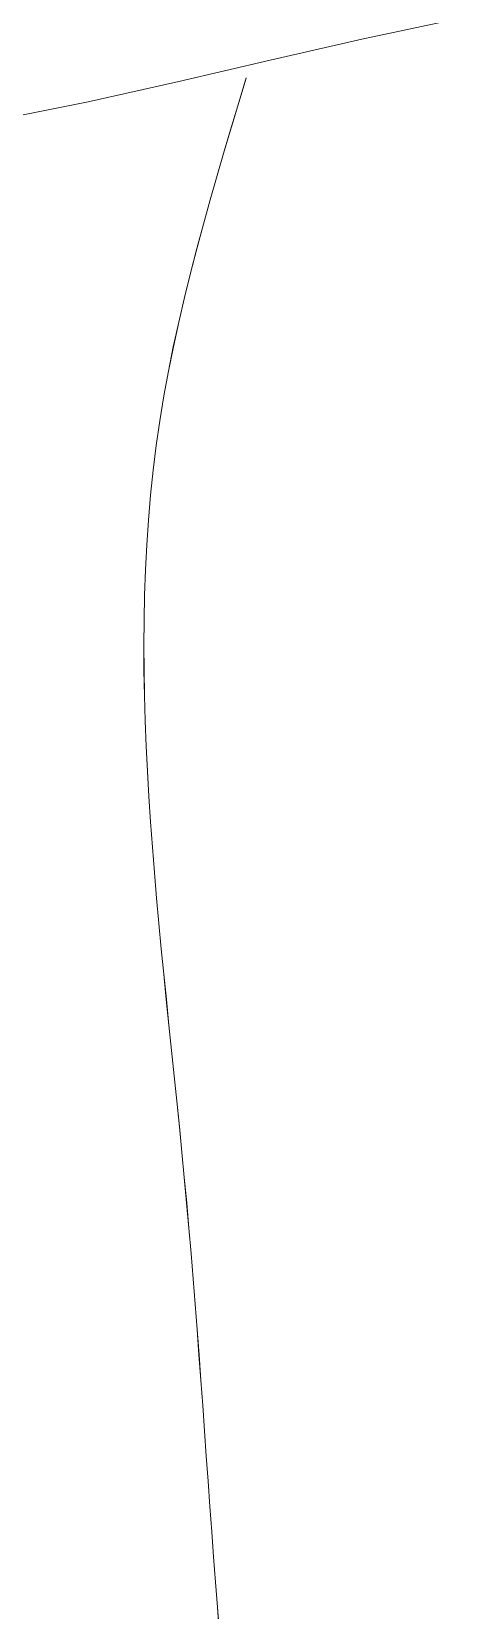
# Model space of a CAD drawing. Header units: centimetres. Extents: x 3695 to 5327, y 1631 to 2449.
# Drawn here: x 4584.96 to 4592.97, y 1966.53 to 1996.48 of the extents above; entities that cross this region are included whole.
import ezdxf

# ---------------------------------------------------------------- set-up
doc = ezdxf.new("R2010")
doc.units = ezdxf.units.CM
doc.layers.add('傢俱', color=7, linetype='Continuous', lineweight=15)

# ---------------------------------------------------------------- blocks, each defined once
blk = doc.blocks.new('沙發030')
for p, q in [((152.513, -168.145), (152.483, -167.667)), ((152.541, -168.623), (152.513, -168.145)), ((152.569, -169.101), (152.541, -168.623)), ((152.596, -169.579), (152.569, -169.101)), ((152.623, -170.058), (152.596, -169.579)), ((152.649, -170.537), (152.623, -170.058)), ((152.676, -171.016), (152.649, -170.537)), ((152.702, -171.495), (152.676, -171.016)), ((152.729, -171.975), (152.702, -171.495)), ((152.756, -172.455), (152.729, -171.975)), ((152.783, -172.936), (152.756, -172.455)), ((152.811, -173.417), (152.783, -172.936)), ((152.841, -173.898), (152.811, -173.417)), ((152.871, -174.379), (152.841, -173.898)), ((152.903, -174.86), (152.871, -174.379)), ((152.936, -175.342), (152.903, -174.86)), ((152.97, -175.824), (152.936, -175.342)), ((153.007, -176.306), (152.97, -175.824)), ((153.045, -176.789), (153.007, -176.306)), ((153.085, -177.272), (153.045, -176.789)), ((153.126, -177.754), (153.085, -177.272)), ((153.167, -178.237), (153.126, -177.754)), ((153.209, -178.72), (153.167, -178.237)), ((153.251, -179.203), (153.209, -178.72)), ((153.292, -179.686), (153.251, -179.203)), ((153.333, -180.169), (153.292, -179.686)), ((153.372, -180.652), (153.333, -180.169)), ((153.41, -181.134), (153.372, -180.652)), ((153.445, -181.616), (153.41, -181.134)), ((153.479, -182.098), (153.445, -181.616)), ((153.509, -182.58), (153.479, -182.098)), ((153.537, -183.061), (153.509, -182.58)), ((153.561, -183.542), (153.537, -183.061)), ((153.581, -184.022), (153.561, -183.542)), ((153.597, -184.502), (153.581, -184.022)), ((153.608, -184.981), (153.597, -184.502)), ((153.614, -185.46), (153.608, -184.981)), ((153.615, -185.938), (153.614, -185.46)), ((153.609, -186.415), (153.615, -185.938)), ((153.598, -186.891), (153.609, -186.415)), ((153.58, -187.367), (153.598, -186.891)), ((153.555, -187.842), (153.58, -187.367)), ((153.523, -188.315), (153.555, -187.842)), ((153.483, -188.788), (153.523, -188.315)), ((153.435, -189.26), (153.483, -188.788)), ((153.378, -189.731), (153.435, -189.26)), ((153.313, -190.201), (153.378, -189.731)), ((153.238, -190.669), (153.313, -190.201)), ((153.154, -191.137), (153.238, -190.669)), ((153.061, -191.603), (153.154, -191.137)), ((152.959, -192.068), (153.061, -191.603)), ((152.85, -192.533), (152.959, -192.068)), ((152.735, -192.996), (152.85, -192.533)), ((152.613, -193.459), (152.735, -192.996)), ((152.485, -193.921), (152.613, -193.459)), ((152.353, -194.382), (152.485, -193.921)), ((152.216, -194.843), (152.353, -194.382)), ((152.076, -195.304), (152.216, -194.843)), ((151.934, -195.764), (152.076, -195.304)), ((151.789, -196.224), (151.934, -195.764)), ((151.643, -196.683), (151.789, -196.224)), ((156.226, -196.425), (154.499, -196.742)), ((151.496, -197.143), (151.643, -196.683)), ((154.499, -196.742), (152.772, -197.098)), ((152.772, -197.098), (151.039, -197.473)), ((151.039, -197.473), (149.295, -197.843)), ((149.295, -197.843), (147.534, -198.187))]:
    blk.add_line(p, q)

msp = doc.modelspace()

# ---------------------------------------------------------------- linework, layer by layer
at = {"layer": '傢俱'}
for p, q in [((4591.22, 1996.337), (4592.975, 1996.709)), ((4589.482, 1995.939), (4591.22, 1996.337)), ((4587.756, 1995.536), (4589.482, 1995.939)), ((4586.035, 1995.151), (4587.756, 1995.536)), ((4589.031, 1995.601), (4588.891, 1995.139)), ((4584.313, 1994.807), (4586.035, 1995.151)), ((4588.891, 1995.139), (4588.753, 1994.677)), ((4588.753, 1994.677), (4588.615, 1994.215)), ((4588.615, 1994.215), (4588.48, 1993.753)), ((4588.48, 1993.753), (4588.348, 1993.29)), ((4588.348, 1993.29), (4588.219, 1992.827)), ((4588.219, 1992.827), (4588.094, 1992.363)), ((4588.094, 1992.363), (4587.974, 1991.899)), ((4587.974, 1991.899), (4587.859, 1991.435)), ((4587.859, 1991.435), (4587.751, 1990.969)), ((4587.751, 1990.969), (4587.649, 1990.503)), ((4587.649, 1990.503), (4587.556, 1990.037)), ((4587.556, 1990.037), (4587.47, 1989.569)), ((4587.47, 1989.569), (4587.393, 1989.1)), ((4587.393, 1989.1), (4587.326, 1988.63)), ((4587.326, 1988.63), (4587.269, 1988.16)), ((4587.269, 1988.16), (4587.22, 1987.688)), ((4587.22, 1987.688), (4587.179, 1987.215)), ((4587.179, 1987.215), (4587.147, 1986.742)), ((4587.147, 1986.742), (4587.122, 1986.268)), ((4587.122, 1986.268), (4587.105, 1985.792)), ((4587.105, 1985.792), (4587.095, 1985.317)), ((4587.095, 1985.317), (4587.091, 1984.84)), ((4587.091, 1984.84), (4587.094, 1984.363)), ((4587.094, 1984.363), (4587.102, 1983.885)), ((4587.102, 1983.885), (4587.116, 1983.407)), ((4587.116, 1983.407), (4587.135, 1982.928)), ((4587.135, 1982.928), (4587.158, 1982.448)), ((4587.158, 1982.448), (4587.186, 1981.968)), ((4587.186, 1981.968), (4587.218, 1981.488)), ((4587.218, 1981.488), (4587.253, 1981.007)), ((4587.253, 1981.007), (4587.292, 1980.526)), ((4587.292, 1980.526), (4587.333, 1980.045)), ((4587.333, 1980.045), (4587.376, 1979.563)), ((4587.376, 1979.563), (4587.422, 1979.081)), ((4587.422, 1979.081), (4587.469, 1978.6)), ((4587.469, 1978.6), (4587.517, 1978.117)), ((4587.517, 1978.117), (4587.566, 1977.635)), ((4587.566, 1977.635), (4587.616, 1977.153)), ((4587.616, 1977.153), (4587.666, 1976.671)), ((4587.666, 1976.671), (4587.715, 1976.189)), ((4587.715, 1976.189), (4587.764, 1975.707)), ((4587.764, 1975.707), (4587.811, 1975.225)), ((4587.811, 1975.225), (4587.857, 1974.743)), ((4587.857, 1974.743), (4587.902, 1974.261)), ((4587.902, 1974.261), (4587.944, 1973.78)), ((4587.944, 1973.78), (4587.985, 1973.299)), ((4587.985, 1973.299), (4588.024, 1972.818)), ((4588.024, 1972.818), (4588.063, 1972.337)), ((4588.063, 1972.337), (4588.1, 1971.856)), ((4588.1, 1971.856), (4588.136, 1971.376)), ((4588.136, 1971.376), (4588.171, 1970.896)), ((4588.171, 1970.896), (4588.206, 1970.417)), ((4588.206, 1970.417), (4588.24, 1969.937)), ((4588.24, 1969.937), (4588.274, 1969.458)), ((4588.274, 1969.458), (4588.308, 1968.979)), ((4588.308, 1968.979), (4588.342, 1968.501)), ((4588.342, 1968.501), (4588.377, 1968.023)), ((4588.377, 1968.023), (4588.412, 1967.545)), ((4588.412, 1967.545), (4588.447, 1967.067)), ((4588.447, 1967.067), (4588.484, 1966.59)), ((4588.484, 1966.59), (4588.521, 1966.113))]:
    msp.add_line(p, q, dxfattribs=at)

# ---------------------------------------------------------------- block references
at = {"layer": '傢俱', "rotation": 180.9279815504732}
msp.add_blockref('沙發030', (4743.7, 1800.938), dxfattribs=at)

doc.saveas('drawing.dxf')
